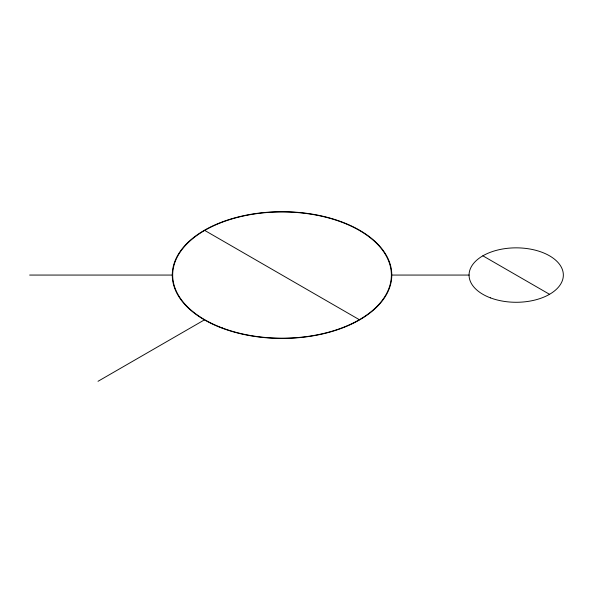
<?xml version="1.0" encoding="UTF-8"?>
<svg xmlns="http://www.w3.org/2000/svg" width="593" height="593" viewBox="0 0 593 593"><rect width="100%" height="100%" fill="white"/><g stroke="black" fill="none" stroke-linecap="round" stroke-linejoin="round"><path stroke-width="0.89" d="M98.015 381.299L204.422 319.872M29.65 275.063L172.281 275.063M391.78 275.063A109.749 63.362 0 0 0 227.156 220.188A109.749 63.362 0 0 0 227.156 329.938A109.749 63.362 0 0 0 391.78 275.063L469.145 275.063M482.858 255.813L549.541 294.313M204.711 230.418L359.351 319.701M490.426 297.856A47.151 27.226 0 0 0 563.276 276.553A47.151 27.226 0 0 0 494.896 250.78A47.151 27.226 0 0 0 490.426 297.856M222.249 327.929A109.349 63.132 0 0 0 391.217 278.517A109.349 63.132 0 0 0 232.626 218.743A109.349 63.132 0 0 0 222.249 327.929"/></g></svg>
